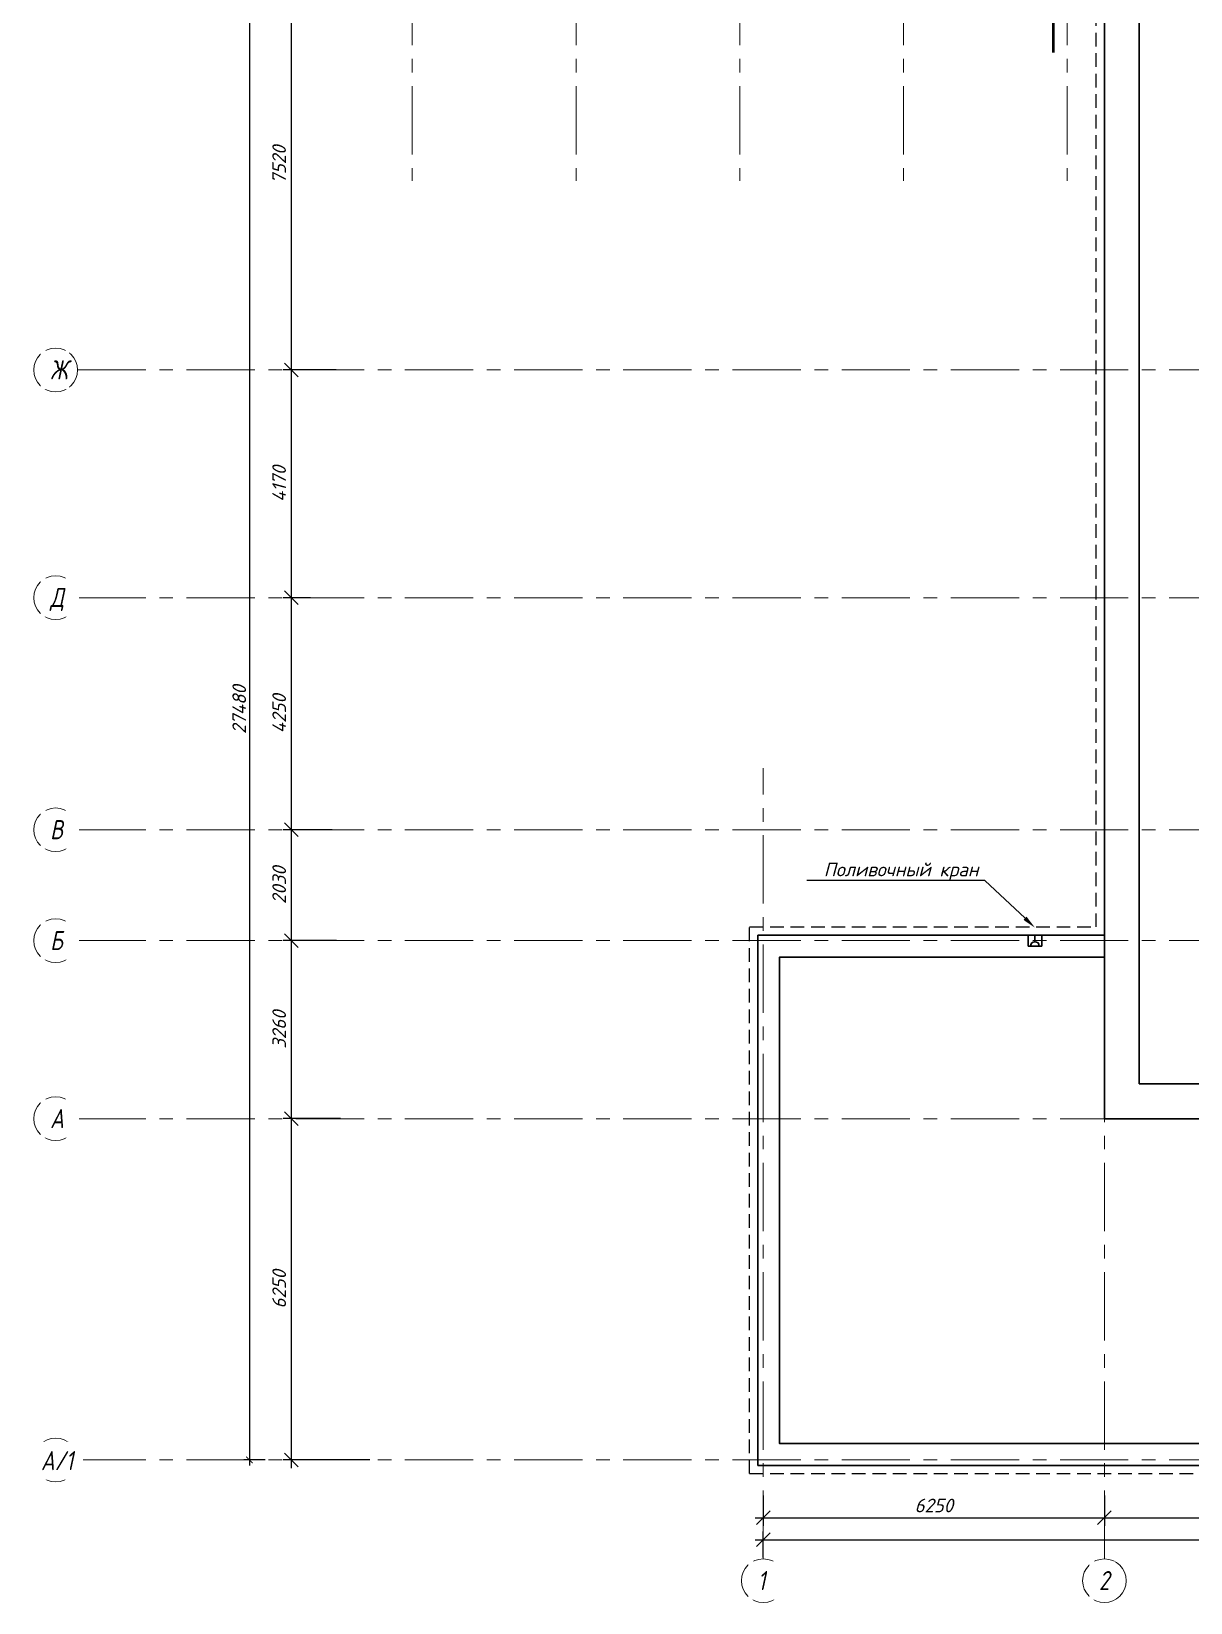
# Model space of a CAD drawing. Header units: millimetres. Extents: x -9096648 to 8741128, y -70248 to 735163.
# Drawn here: x -225211 to -203976, y -67406 to -38634 of the extents above; entities that cross this region are included whole.
import ezdxf
from ezdxf import colors
from ezdxf.entities.mleader import LeaderData, LeaderLine
from ezdxf.math import Vec2, Vec3

# ---------------------------------------------------------------- set-up
doc = ezdxf.new("R2010")
doc.units = ezdxf.units.MM
doc.linetypes.add('CENTER', pattern=[2, 1.25, -0.25, 0.25, -0.25])
doc.linetypes.add('TRATTEGGIATA', pattern=[0.75, 0.5, -0.25])
doc.layers.get('Defpoints').update_dxf_attribs({"color": 6})
for name, color, linetype, lineweight in [('АР_Выноски АПР', 7, 'Continuous', 5), ('АР_МосжилНии_Стены', 202, 'Continuous', 30), ('АР_Оси', 193, 'Continuous', 9), ('АР_Оси размеры', 164, 'Continuous', 9), ('Подвал', 250, 'Continuous', 30), ('тх разм', 250, 'Continuous', 9)]:
    doc.layers.add(name, color=color, linetype=linetype, lineweight=lineweight)
doc.layers.add('Граница ПБ', color=7, linetype='Continuous', lineweight=80, true_color=0xf60404)
doc.styles.add('ISOCPEUR', font='isocpeui.ttf', dxfattribs={"height": 250})
doc.styles.add('ГОСТ 2.304', font='isocpeur.ttf', dxfattribs={"width": 0.7})
doc.dimstyles.new('R_100', dxfattribs={"dimtxt": 270, "dimasz": 120, "dimexe": 100, "dimexo": 0, "dimgap": 60, "dimtad": 1, "dimdec": 0, "dimrnd": 5, "dimzin": 0, "dimdsep": 46, "dimtxsty": 'ISOCPEUR', "dimblk": 'ARCHTICK', "dimcen": 0, "dimdle": 100, "dimclrd": 256, "dimclre": 256, "dimclrt": 256, "dimadec": 0, "dimazin": 0, "dimtfac": 2, "dimtdec": 0, "dimtofl": 0, "dimtmove": 1, "dimatfit": 3, "dimfxl": 1, "dimtvp": 3, "dimtolj": 1, "dimtzin": 0, "dimarcsym": 0})
doc.dimstyles.new('СПДС', dxfattribs={"dimscale": 100, "dimtxt": 2.5, "dimasz": 2.5, "dimexe": 1.5, "dimexo": 0, "dimgap": 1, "dimtad": 1, "dimdec": 0, "dimrnd": 1, "dimtxsty": 'ГОСТ 2.304', "dimblk": 'OBLIQUE', "dimcen": 2.5, "dimdle": 1.5, "dimadec": 0, "dimazin": 2, "dimtfac": 0.75, "dimtdec": 0, "dimtmove": 1, "dimatfit": 3, "dimfxl": 1, "dimtolj": 1, "dimarcsym": 1})

# ---------------------------------------------------------------- blocks, each defined once
blk = doc.blocks.new('_Oblique')
at = {"color": 8, "linetype": 'ByBlock', "lineweight": -2}
blk.add_line((-0.5, -0.5), (0.5, 0.5), dxfattribs=at)
blk = doc.blocks.new('*D2786')
at = {"layer": 'Defpoints', "color": 0, "ltscale": 100, "transparency": 16777216}
for p in [(-220447, -58544), (-219548, -58544), (-219013, -64794)]:
    blk.add_point(p, dxfattribs=at)
at = {"layer": 'АР_Оси размеры', "color": 8, "lineweight": -2, "ltscale": 100, "transparency": 16777216}
for p, q in [((-220447, -64944), (-220447, -58394)), ((-219548, -58544), (-220597, -58544)), ((-219013, -64794), (-220597, -64794))]:
    blk.add_line(p, q, dxfattribs=at)
at = {"layer": 'АР_Оси размеры', "color": 8, "lineweight": -2, "ltscale": 100, "transparency": 16777216, "xscale": 250, "yscale": 250, "zscale": 250}
for p, rotation in [((-220447, -58544), 90), ((-220447, -64794), 270)]:
    blk.add_blockref('_Oblique', p, dxfattribs=dict(at, rotation=rotation))
at = {"layer": 'АР_Оси размеры', "color": 8, "ltscale": 100, "transparency": 16777216, "insert": (-220672, -61669), "char_height": 250, "attachment_point": 5, "rotation": 90, "style": 'ISOCPEUR'}
blk.add_mtext('\\A1;6250', dxfattribs=at)
blk = doc.blocks.new('*D2787')
at = {"layer": 'Defpoints', "color": 0, "ltscale": 100, "transparency": 16777216}
for p in [(-220447, -55284), (-219625, -55284), (-219548, -58544)]:
    blk.add_point(p, dxfattribs=at)
at = {"layer": 'АР_Оси размеры', "color": 8, "lineweight": -2, "ltscale": 100, "transparency": 16777216}
for p, q in [((-220447, -58694), (-220447, -55134)), ((-219625, -55284), (-220597, -55284)), ((-219548, -58544), (-220597, -58544))]:
    blk.add_line(p, q, dxfattribs=at)
at = {"layer": 'АР_Оси размеры', "color": 8, "lineweight": -2, "ltscale": 100, "transparency": 16777216, "xscale": 250, "yscale": 250, "zscale": 250}
for p, rotation in [((-220447, -55284), 90), ((-220447, -58544), 270)]:
    blk.add_blockref('_Oblique', p, dxfattribs=dict(at, rotation=rotation))
at = {"layer": 'АР_Оси размеры', "color": 8, "ltscale": 100, "transparency": 16777216, "insert": (-220672, -56914), "char_height": 250, "attachment_point": 5, "rotation": 90, "style": 'ISOCPEUR'}
blk.add_mtext('\\A1;3260', dxfattribs=at)
blk = doc.blocks.new('*D2788')
at = {"layer": 'Defpoints', "color": 0, "ltscale": 100, "transparency": 16777216}
for p in [(-220447, -53254), (-219699, -53254), (-219625, -55284)]:
    blk.add_point(p, dxfattribs=at)
at = {"layer": 'АР_Оси размеры', "color": 8, "lineweight": -2, "ltscale": 100, "transparency": 16777216}
for p, q in [((-220447, -55434), (-220447, -53104)), ((-219699, -53254), (-220597, -53254)), ((-219625, -55284), (-220597, -55284))]:
    blk.add_line(p, q, dxfattribs=at)
at = {"layer": 'АР_Оси размеры', "color": 8, "lineweight": -2, "ltscale": 100, "transparency": 16777216, "xscale": 250, "yscale": 250, "zscale": 250}
for p, rotation in [((-220447, -53254), 90), ((-220447, -55284), 270)]:
    blk.add_blockref('_Oblique', p, dxfattribs=dict(at, rotation=rotation))
at = {"layer": 'АР_Оси размеры', "color": 8, "ltscale": 100, "transparency": 16777216, "insert": (-220672, -54269), "char_height": 250, "attachment_point": 5, "rotation": 90, "style": 'ISOCPEUR'}
blk.add_mtext('\\A1;2030', dxfattribs=at)
blk = doc.blocks.new('*D2789')
at = {"layer": 'Defpoints', "color": 0, "ltscale": 100, "transparency": 16777216}
for p in [(-220447, -49004), (-220097, -49004), (-219699, -53254)]:
    blk.add_point(p, dxfattribs=at)
at = {"layer": 'АР_Оси размеры', "color": 8, "lineweight": -2, "ltscale": 100, "transparency": 16777216}
for p, q in [((-220447, -53404), (-220447, -48854)), ((-220097, -49004), (-220597, -49004)), ((-219699, -53254), (-220597, -53254))]:
    blk.add_line(p, q, dxfattribs=at)
at = {"layer": 'АР_Оси размеры', "color": 8, "lineweight": -2, "ltscale": 100, "transparency": 16777216, "xscale": 250, "yscale": 250, "zscale": 250}
for p, rotation in [((-220447, -49004), 90), ((-220447, -53254), 270)]:
    blk.add_blockref('_Oblique', p, dxfattribs=dict(at, rotation=rotation))
at = {"layer": 'АР_Оси размеры', "color": 8, "ltscale": 100, "transparency": 16777216, "insert": (-220672, -51129), "char_height": 250, "attachment_point": 5, "rotation": 90, "style": 'ISOCPEUR'}
blk.add_mtext('\\A1;4250', dxfattribs=at)
blk = doc.blocks.new('*D2781')
at = {"layer": 'Defpoints', "color": 0, "ltscale": 100, "transparency": 16777216}
for p in [(-220447, -44834), (-219629, -44834), (-220097, -49004)]:
    blk.add_point(p, dxfattribs=at)
at = {"layer": 'АР_Оси размеры', "color": 8, "lineweight": -2, "ltscale": 100, "transparency": 16777216}
for p, q in [((-219629, -44834), (-220597, -44834)), ((-220447, -49154), (-220447, -44684)), ((-220097, -49004), (-220597, -49004))]:
    blk.add_line(p, q, dxfattribs=at)
at = {"layer": 'АР_Оси размеры', "color": 8, "lineweight": -2, "ltscale": 100, "transparency": 16777216, "xscale": 250, "yscale": 250, "zscale": 250}
for p, rotation in [((-220447, -44834), 90), ((-220447, -49004), 270)]:
    blk.add_blockref('_Oblique', p, dxfattribs=dict(at, rotation=rotation))
at = {"layer": 'АР_Оси размеры', "color": 8, "ltscale": 100, "transparency": 16777216, "insert": (-220673, -46919), "char_height": 250, "attachment_point": 5, "rotation": 90, "style": 'ISOCPEUR'}
blk.add_mtext('\\A1;4170', dxfattribs=at)
blk = doc.blocks.new('*D2782')
at = {"layer": 'Defpoints', "color": 0, "ltscale": 100, "transparency": 16777216}
for p in [(-220447, -37314), (-219568, -37314), (-219629, -44834)]:
    blk.add_point(p, dxfattribs=at)
at = {"layer": 'АР_Оси размеры', "color": 8, "lineweight": -2, "ltscale": 100, "transparency": 16777216}
for p, q in [((-219568, -37314), (-220597, -37314)), ((-220447, -44984), (-220447, -37164)), ((-219629, -44834), (-220597, -44834))]:
    blk.add_line(p, q, dxfattribs=at)
at = {"layer": 'АР_Оси размеры', "color": 8, "lineweight": -2, "ltscale": 100, "transparency": 16777216, "xscale": 250, "yscale": 250, "zscale": 250}
for p, rotation in [((-220447, -37314), 90), ((-220447, -44834), 270)]:
    blk.add_blockref('_Oblique', p, dxfattribs=dict(at, rotation=rotation))
at = {"layer": 'АР_Оси размеры', "color": 8, "ltscale": 100, "transparency": 16777216, "insert": (-220673, -41074), "char_height": 250, "attachment_point": 5, "rotation": 90, "style": 'ISOCPEUR'}
blk.add_mtext('\\A1;7520', dxfattribs=at)
blk = doc.blocks.new('*D2750')
at = {"layer": 'Defpoints', "color": 0, "ltscale": 100, "transparency": 16777216}
for p in [(-211804, -65443), (-205554, -65443), (-205554, -65853)]:
    blk.add_point(p, dxfattribs=at)
at = {"layer": 'АР_Оси размеры', "color": 8, "lineweight": -2, "ltscale": 100, "transparency": 16777216}
for p, q in [((-211804, -65443), (-211804, -66003)), ((-205554, -65443), (-205554, -66003)), ((-211954, -65853), (-205404, -65853))]:
    blk.add_line(p, q, dxfattribs=at)
at = {"layer": 'АР_Оси размеры', "color": 8, "lineweight": -2, "ltscale": 100, "transparency": 16777216, "xscale": 250, "yscale": 250, "zscale": 250, "rotation": 180}
blk.add_blockref('_Oblique', (-211804, -65853), dxfattribs=at)
at = {"layer": 'АР_Оси размеры', "color": 8, "lineweight": -2, "ltscale": 100, "transparency": 16777216, "xscale": 250, "yscale": 250, "zscale": 250}
blk.add_blockref('_Oblique', (-205554, -65853), dxfattribs=at)
at = {"layer": 'АР_Оси размеры', "color": 8, "ltscale": 100, "transparency": 16777216, "insert": (-208679, -65628), "char_height": 250, "attachment_point": 5, "style": 'ISOCPEUR'}
blk.add_mtext('\\A1;6250', dxfattribs=at)
blk = doc.blocks.new('*D2751')
at = {"layer": 'Defpoints', "color": 0, "ltscale": 100, "transparency": 16777216}
for p in [(-198904, -65029), (-205554, -65443), (-198904, -65853)]:
    blk.add_point(p, dxfattribs=at)
at = {"layer": 'АР_Оси размеры', "color": 8, "lineweight": -2, "ltscale": 100, "transparency": 16777216}
for p, q in [((-198904, -65029), (-198904, -66003)), ((-205554, -65443), (-205554, -66003)), ((-205704, -65853), (-198754, -65853))]:
    blk.add_line(p, q, dxfattribs=at)
at = {"layer": 'АР_Оси размеры', "color": 8, "lineweight": -2, "ltscale": 100, "transparency": 16777216, "xscale": 250, "yscale": 250, "zscale": 250, "rotation": 180}
blk.add_blockref('_Oblique', (-205554, -65853), dxfattribs=at)
at = {"layer": 'АР_Оси размеры', "color": 8, "lineweight": -2, "ltscale": 100, "transparency": 16777216, "xscale": 250, "yscale": 250, "zscale": 250}
blk.add_blockref('_Oblique', (-198904, -65853), dxfattribs=at)
at = {"layer": 'АР_Оси размеры', "color": 8, "ltscale": 100, "transparency": 16777216, "insert": (-202229, -65628), "char_height": 250, "attachment_point": 5, "style": 'ISOCPEUR'}
blk.add_mtext('\\A1;6650', dxfattribs=at)
blk = doc.blocks.new('*D2762')
at = {"layer": 'Defpoints', "color": 0, "ltscale": 100, "transparency": 16777216}
for p in [(-143389, -66255), (-211804, -66581), (-143389, -66581)]:
    blk.add_point(p, dxfattribs=at)
at = {"layer": 'АР_Оси размеры', "color": 8, "lineweight": -2, "ltscale": 100, "transparency": 16777216}
for p, q in [((-211804, -66581), (-211804, -66105)), ((-143389, -66581), (-143389, -66105)), ((-211954, -66255), (-143239, -66255))]:
    blk.add_line(p, q, dxfattribs=at)
at = {"layer": 'АР_Оси размеры', "color": 8, "lineweight": -2, "ltscale": 100, "transparency": 16777216, "xscale": 250, "yscale": 250, "zscale": 250, "rotation": 180}
blk.add_blockref('_Oblique', (-211804, -66255), dxfattribs=at)
at = {"layer": 'АР_Оси размеры', "color": 8, "lineweight": -2, "ltscale": 100, "transparency": 16777216, "xscale": 250, "yscale": 250, "zscale": 250}
blk.add_blockref('_Oblique', (-143389, -66255), dxfattribs=at)
at = {"layer": 'АР_Оси размеры', "color": 8, "ltscale": 100, "transparency": 16777216, "insert": (-177596, -66030), "char_height": 250, "attachment_point": 5, "style": 'ISOCPEUR'}
blk.add_mtext('\\A1;68415', dxfattribs=at)
blk = doc.blocks.new('_ArchTick')
at = {"color": 8, "linetype": 'ByBlock', "const_width": 0.15}
blk.add_lwpolyline([(-0.5, -0.5), (0.5, 0.5)], dxfattribs=at)
blk = doc.blocks.new('*D2975')
at = {"layer": 'Defpoints', "color": 0, "ltscale": 500, "transparency": 16777216}
for p in [(-220082, -37314), (-221217, -64794), (-220926, -64794)]:
    blk.add_point(p, dxfattribs=at)
at = {"layer": 'тх разм', "color": 8, "lineweight": -2, "ltscale": 500, "transparency": 16777216}
for p, q in [((-220082, -37314), (-221317, -37314)), ((-221217, -37214), (-221217, -64894)), ((-220926, -64794), (-221317, -64794))]:
    blk.add_line(p, q, dxfattribs=at)
at = {"layer": 'тх разм', "color": 8, "lineweight": -2, "ltscale": 500, "transparency": 16777216, "xscale": 120, "yscale": 120, "zscale": 120}
for p, rotation in [((-221217, -37314), 90), ((-221217, -64794), 270)]:
    blk.add_blockref('_ArchTick', p, dxfattribs=dict(at, rotation=rotation))
at = {"layer": 'тх разм', "color": 8, "lineweight": 13, "ltscale": 500, "transparency": 16777216, "insert": (-221404, -51054), "char_height": 250, "attachment_point": 5, "rotation": 90, "style": 'ISOCPEUR'}
blk.add_mtext('\\A1;27480', dxfattribs=at)

msp = doc.modelspace()

# ---------------------------------------------------------------- linework, layer by layer
at = {"color": 8, "linetype": 'TRATTEGGIATA', "ltscale": 500}
for p, q in [((-205703.85, -55034.31), (-205703.85, -38105.1)), ((-212053.85, -65044.32), (-212053.85, -55034.31)), ((-212053.85, -55034.31), (-205703.85, -55034.31)), ((-212053.85, -65044.32), (-198653.55, -65044.32))]:
    msp.add_line(p, q, dxfattribs=at)
at = {"layer": 'АР_МосжилНии_Стены', "color": 8, "ltscale": 100}
for p, q in [((-205553.65, -55585), (-205553.67, -37314.32)), ((-204915.16, -57904.5), (-204915.16, -37949.5)), ((-211903.85, -64894.32), (-211903.85, -55184.31)), ((-211903.85, -55184.31), (-205553.67, -55184.32)), ((-199546.59, -57906), (-204915.16, -57904.5)), ((-211903.85, -64894.32), (-198803.43, -64894.32))]:
    msp.add_line(p, q, dxfattribs=at)
msp.add_lwpolyline([(-206952.67, -55383.87), (-206702.35, -55383.87), (-206702.35, -55184.32), (-206952.67, -55184.32)], close=True, dxfattribs=at)
msp.add_lwpolyline([(-199301.59, -64493.5), (-211503.67, -64493.5), (-211503.67, -55585), (-205553.67, -55585), (-205553.67, -58544.32), (-199301.59, -58544.32), (-199301.59, -64393.5)], dxfattribs=at)
at = {"layer": 'АР_Оси', "color": 8, "linetype": 'CENTER', "ltscale": 1000}
for p, q in [((-218233.92, 14363.15), (-218233.92, -41369.2)), ((-215233.92, 14363.15), (-215233.92, -41369.2)), ((-212233.92, 14363.15), (-212233.92, -41369.2)), ((-209233.92, 14363.15), (-209233.92, -41369.2)), ((-206233.92, 14363.15), (-206233.92, -41369.2)), ((-205553.85, -66605.59), (-205553.85, -32721.66)), ((-224367.61, -44834.32), (-140770.44, -44834.32)), ((-224367.61, -49004.32), (-140770.44, -49004.32)), ((-211803.85, -66605.59), (-211803.85, -52127.47)), ((-224367.61, -53254.32), (-140770.44, -53254.32)), ((-224367.61, -55284.32), (-140770.44, -55284.32)), ((-224367.61, -58544.32), (-154986.41, -58544.32)), ((-224367.61, -64794.32), (-140770.44, -64794.32))]:
    msp.add_line(p, q, dxfattribs=at)
at = {"layer": 'АР_Оси', "color": 8, "ltscale": 0.5}
for centre in [(-224767.61, -44834.32), (-224767.61, -49004.32), (-224767.61, -53254.32), (-224767.61, -55284.32), (-224767.61, -58544.32), (-224767.61, -64794.32), (-211803.85, -67005.59), (-205553.85, -67005.59)]:
    msp.add_circle(centre, 400, dxfattribs=at)
at = {"layer": 'Граница ПБ', "color": 8, "lineweight": 50, "ltscale": 100}
msp.add_lwpolyline([(-190243.17, -28871.22), (-200860.41, -28871.22), (-200860.41, -36483.34), (-206491.04, -36483.34), (-206491.04, -39021.8)], dxfattribs=at)
at = {"layer": 'Подвал', "color": 8, "ltscale": 100}
msp.add_line((-206827.51, -55303.14), (-206827.51, -55184.32), dxfattribs=at)
msp.add_arc((-206827.51, -55383.87), 80.73, 0, 180, dxfattribs=at)

# ---------------------------------------------------------------- dimensions: what is measured, and where the dimension line sits
at = {"layer": 'АР_Оси размеры', "color": 8, "ltscale": 100}
for base, p1, p2, picture, middle in [((-220446.6, -37314.32), (-219628.77, -44834.32), (-219567.88, -37314.32), '*D2782', (-220673.21, -41074.32)), ((-220446.6, -44834.32), (-220096.76, -49004.32), (-219628.77, -44834.32), '*D2781', (-220673.21, -46919.32)), ((-220446.6, -49004.32), (-219698.73, -53254.32), (-220096.76, -49004.32), '*D2789', (-220671.6, -51129.32)), ((-220446.6, -53254.32), (-219625.18, -55284.32), (-219698.73, -53254.32), '*D2788', (-220671.6, -54269.32)), ((-220446.6, -55284.32), (-219547.94, -58544.32), (-219625.18, -55284.32), '*D2787', (-220671.6, -56914.32)), ((-220446.6, -58544.32), (-219012.88, -64794.32), (-219547.94, -58544.32), '*D2786', (-220671.6, -61669.32))]:
    dim = msp.add_linear_dim(base=base, p1=p1, p2=p2, angle=90, dimstyle='СПДС', override={"dimtxsty": 'ISOCPEUR', "dimclrd": 8, "dimclre": 8, "dimclrt": 8}, dxfattribs=at)
    dim.commit()
    dim.dimension.update_dxf_attribs({"geometry": picture, "text_midpoint": middle})
for base, p1, p2, picture, middle in [((-198903.85, -65852.92), (-205553.85, -65442.97), (-198903.85, -65029.14), '*D2751', (-202228.85, -65627.92)), ((-205553.85, -65852.92), (-211803.85, -65442.97), (-205553.85, -65442.97), '*D2750', (-208678.85, -65627.92))]:
    dim = msp.add_linear_dim(base=base, p1=p1, p2=p2, dimstyle='СПДС', override={"dimtxsty": 'ISOCPEUR', "dimclrd": 8, "dimclre": 8, "dimclrt": 8}, dxfattribs=at)
    dim.commit()
    dim.dimension.update_dxf_attribs({"geometry": picture, "text_midpoint": middle})
at = {"layer": 'тх разм', "color": 8, "lineweight": 13, "ltscale": 500}
dim = msp.add_linear_dim(base=(-221217.16, -64794.32), p1=(-220082.24, -37314.32), p2=(-220925.67, -64794.32), angle=90, dimstyle='R_100', override={"dimpost": '\\X', "dimtxsty": 'ISOCPEUR', "dimclrd": 8, "dimclre": 8, "dimclrt": 8, "dimfxl": 2.5, "dimarcsym": 2}, dxfattribs=at)
dim.commit()
dim.dimension.update_dxf_attribs({"geometry": '*D2975', "text_midpoint": (-221403.77, -51054.32)})

# ---------------------------------------------------------------- leaders
at = {"layer": 'АР_Выноски АПР', "color": 8}
ml = msp.add_multileader_mtext('Standard', dxfattribs=at)
ml.set_content('\\A1;Поливочный кран', color=8, style='ISOCPEUR')
ml.set_leader_properties(color=8)
ml.build(insert=Vec2(0, 0))
ml.multileader.update_dxf_attribs({"text_left_attachment_type": 6, "text_right_attachment_type": 6, "dogleg_length": 100, "arrow_head_size": 250})
ctx = ml.context
ctx.base_point, ctx.char_height, ctx.arrow_head_size, ctx.landing_gap_size, ctx.plane_origin = Vec3(-210720.73, -54181), 250, 250, 25, Vec3(-228922.66, -54925.91)
ctx.left_attachment, ctx.right_attachment = 6, 6
notes = []
notes.append((ctx, [(0, (1, 1, 0), (-207742.84, -54181), (-1, 0), 170.5, [(1, [(-206827.51, -55046.28)], 0, [])])]))
ctx.mtext.insert, ctx.mtext.width, ctx.mtext.flow_direction = Vec3(-210695.73, -53856), 6210.4874, 5
for ctx, leaders in notes:
    for number, flags, end, landing, length, lines in leaders:
        leader = LeaderData()
        leader.index, (leader.has_last_leader_line, leader.has_dogleg_vector, leader.attachment_direction) = number, flags
        leader.last_leader_point, leader.dogleg_vector, leader.dogleg_length = Vec3(end), Vec3(landing), length
        for number, points, colour, breaks in lines:
            line = LeaderLine()
            line.index, line.vertices, line.color, line.breaks = number, Vec3.list(points), colors.encode_raw_color(colour), breaks
            leader.lines.append(line)
        ctx.leaders.append(leader)

# ---------------------------------------------------------------- next in the draw order: texts
at = {"layer": 'АР_Оси', "color": 8, "char_height": 350, "attachment_point": 1, "line_spacing_factor": 1.149209, "style": 'ISOCPEUR', "bg_fill": 2}
for s, insert, width in [('{\\W0.8;Ж}', (-224867.43, -44656.54), 178.2056), ('{\\W0.8;А/1}', (-225036.31, -64631.53), 1.455191522836685e-11), ('{\\W0.8;2}', (-205653.67, -66827.81), 114.6288)]:
    msp.add_mtext(s, dxfattribs=dict(at, insert=insert, width=width))
for s, insert in [('{\\W0.8;Д}', (-224867.43, -48826.54)), ('{\\W0.8;В}', (-224867.43, -53076.54)), ('{\\W0.8;Б}', (-224867.43, -55106.54)), ('{\\W0.8;А}', (-224867.43, -58366.54)), ('{\\W0.8;1}', (-211903.67, -66827.81))]:
    msp.add_mtext(s, dxfattribs=dict(at, insert=insert))

# ---------------------------------------------------------------- next in the draw order: dimensions: what is measured, and where the dimension line sits
at = {"layer": 'АР_Оси размеры', "color": 8, "ltscale": 100}
dim = msp.add_linear_dim(base=(-143388.85, -66255), p1=(-211803.85, -66580.59), p2=(-143388.85, -66580.59), dimstyle='СПДС', override={"dimtxsty": 'ISOCPEUR', "dimclrd": 8, "dimclre": 8, "dimclrt": 8}, dxfattribs=at)
dim.commit()
dim.dimension.update_dxf_attribs({"geometry": '*D2762', "text_midpoint": (-177596.35, -66030)})

doc.saveas('drawing.dxf')
